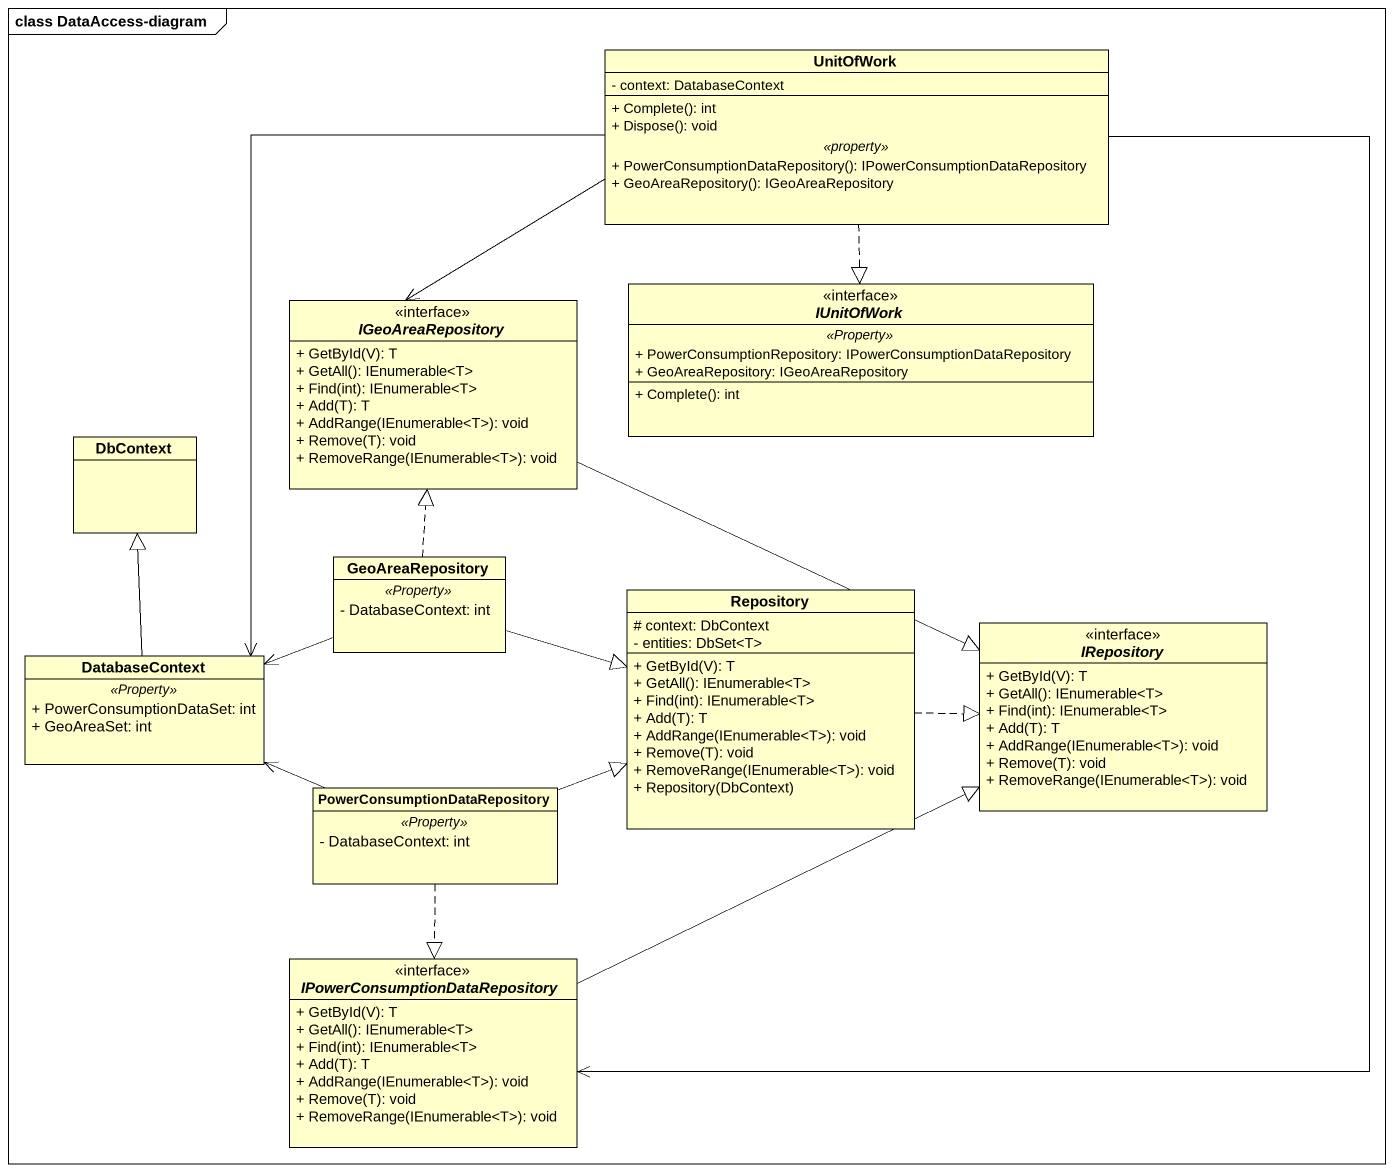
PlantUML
@startuml
mainframe class DataAccess-diagram
hide circle
hide empty members
skinparam classAttributeIconSize 0
class UnitOfWork {
  - context: DatabaseContext
  --
  + Complete(): int
  + Dispose(): void
  .. <<property>> ..
  + PowerConsumptionDataRepository(): IPowerConsumptionDataRepository
  + GeoAreaRepository(): IGeoAreaRepository
}
interface IUnitOfWork {
  .. <<Property>> ..
  + PowerConsumptionRepository: IPowerConsumptionDataRepository
  + GeoAreaRepository: IGeoAreaRepository
  --
  + Complete(): int
}
interface IGeoAreaRepository {
  + GetById(V): T
  + GetAll(): IEnumerable<T>
  + Find(int): IEnumerable<T>
  + Add(T): T
  + AddRange(IEnumerable<T>): void
  + Remove(T): void
  + RemoveRange(IEnumerable<T>): void
}
class DbContext
class GeoAreaRepository {
  .. <<Property>> ..
  - DatabaseContext: int
}
class Repository {
  # context: DbContext
  - entities: DbSet<T>
  + GetById(V): T
  + GetAll(): IEnumerable<T>
  + Find(int): IEnumerable<T>
  + Add(T): T
  + AddRange(IEnumerable<T>): void
  + Remove(T): void
  + RemoveRange(IEnumerable<T>): void
  + Repository(DbContext)
}
class DatabaseContext {
  .. <<Property>> ..
  + PowerConsumptionDataSet: int
  + GeoAreaSet: int
}
interface IRepository {
  + GetById(V): T
  + GetAll(): IEnumerable<T>
  + Find(int): IEnumerable<T>
  + Add(T): T
  + AddRange(IEnumerable<T>): void
  + Remove(T): void
  + RemoveRange(IEnumerable<T>): void
}
class "PowerConsumptionDataRepository" as PowerConsumptionDataReposito {
  .. <<Property>> ..
  - DatabaseContext: int
}
interface "IPowerConsumptionDataRepository" as IPowerConsumptionDataReposit {
  + GetById(V): T
  + GetAll(): IEnumerable<T>
  + Find(int): IEnumerable<T>
  + Add(T): T
  + AddRange(IEnumerable<T>): void
  + Remove(T): void
  + RemoveRange(IEnumerable<T>): void
}
UnitOfWork ..|> IUnitOfWork
UnitOfWork --> IGeoAreaRepository
UnitOfWork --> DatabaseContext
UnitOfWork --> IPowerConsumptionDataReposit
IGeoAreaRepository -right-|> IRepository
GeoAreaRepository .up.|> IGeoAreaRepository
GeoAreaRepository -right-|> Repository
GeoAreaRepository -left-> DatabaseContext
Repository .right.|> IRepository
DatabaseContext -up-|> DbContext
PowerConsumptionDataReposito -right-|> Repository
PowerConsumptionDataReposito -left-> DatabaseContext
PowerConsumptionDataReposito ..|> IPowerConsumptionDataReposit
IPowerConsumptionDataReposit -right-|> IRepository
@enduml
